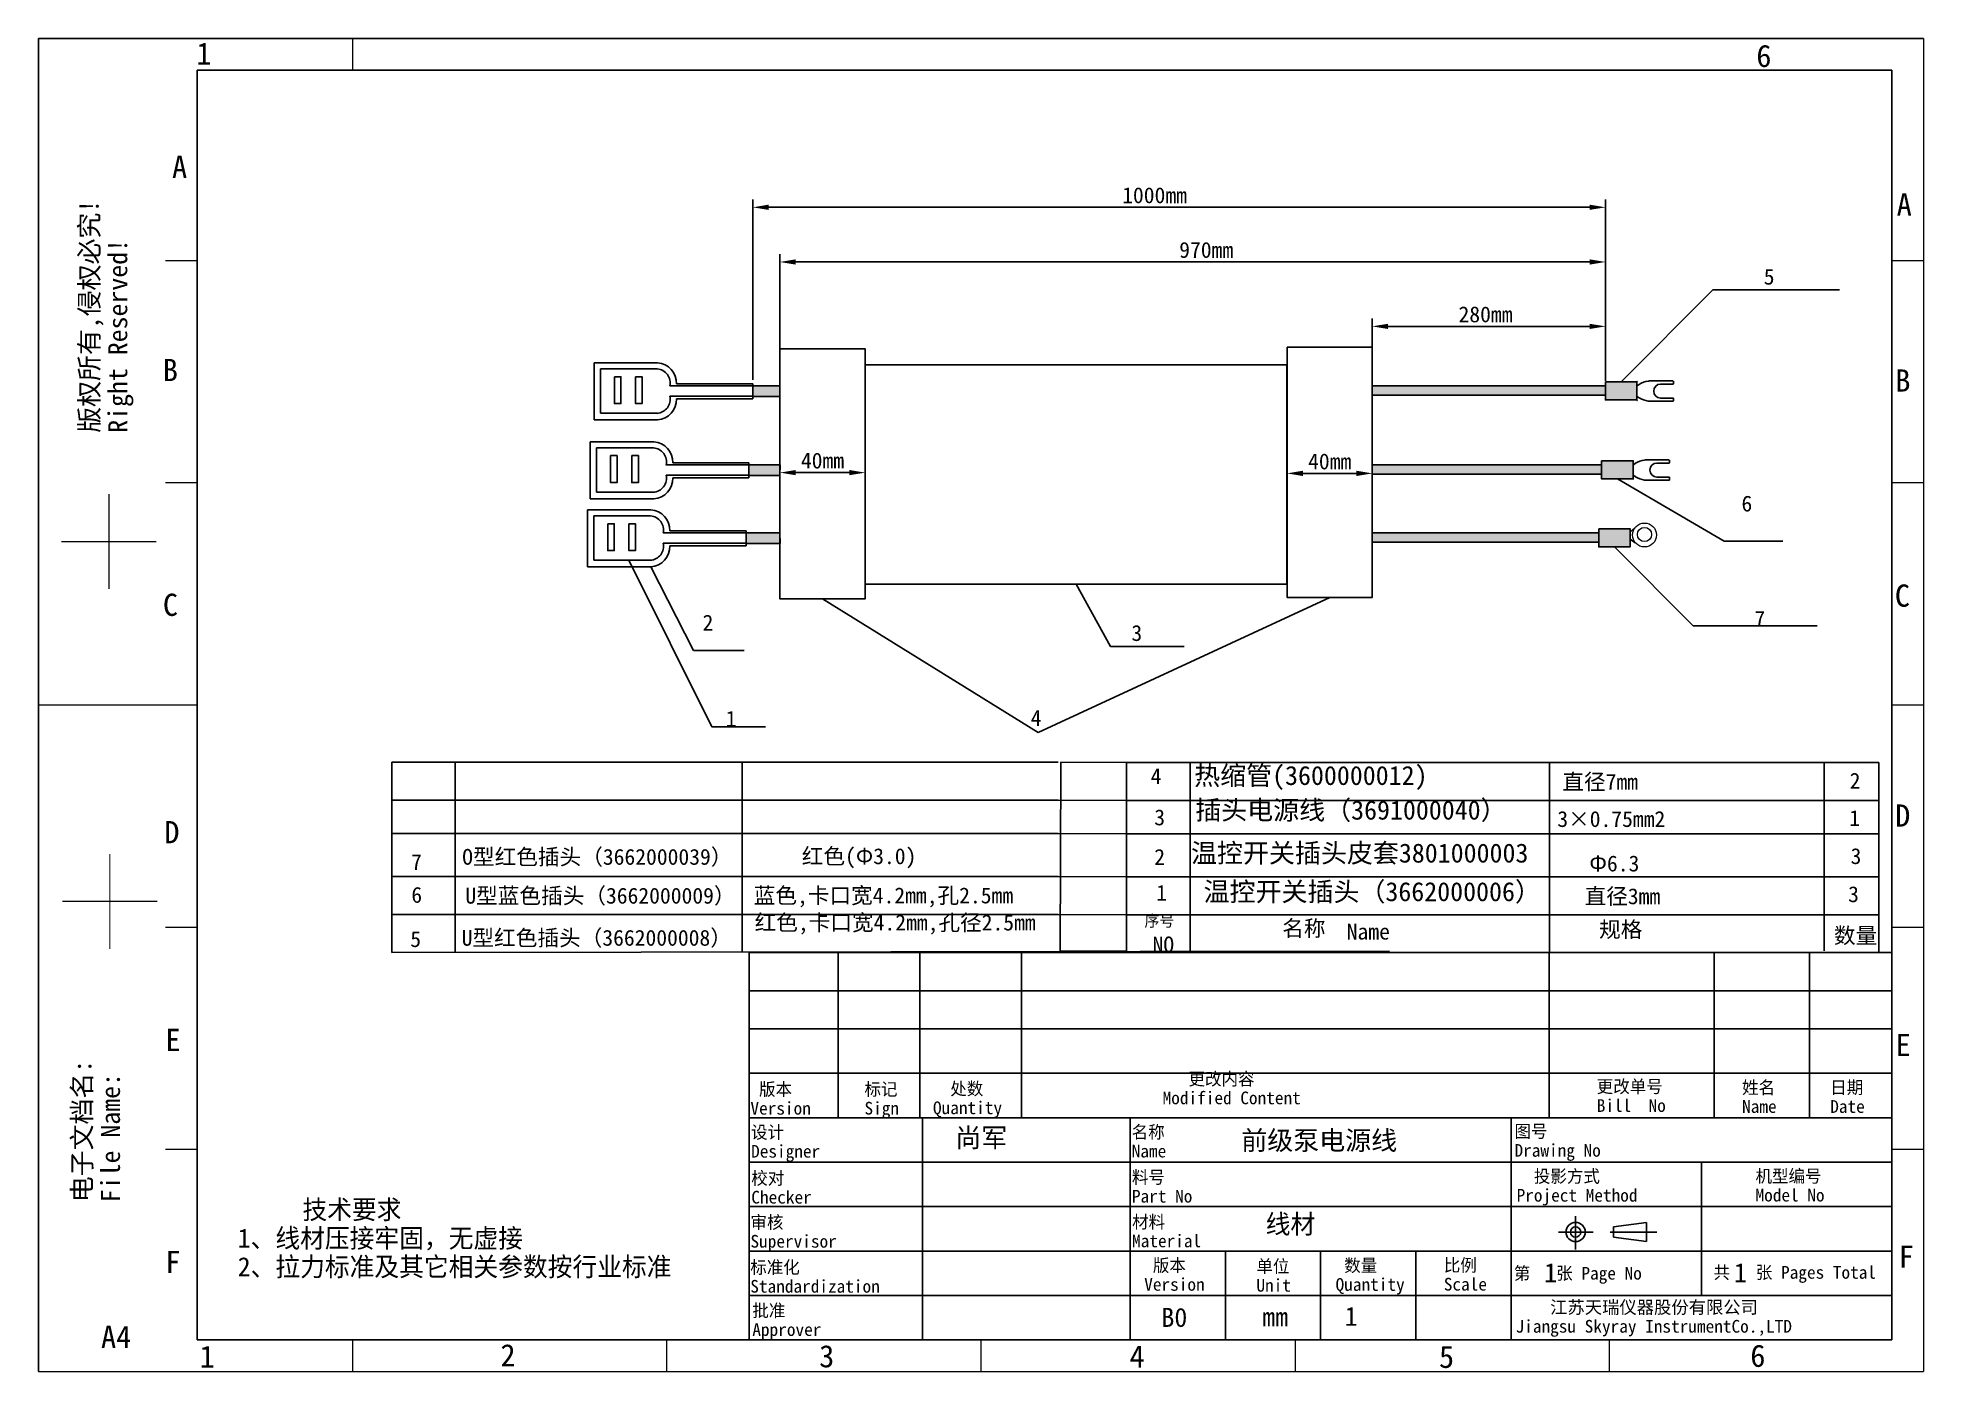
# Model space of a CAD drawing. Header units: millimetres. Extents: x 225 to 523, y 57 to 268.
import ezdxf

# ---------------------------------------------------------------- set-up
doc = ezdxf.new("R2010")
doc.units = ezdxf.units.MM
doc.layers.add('02___PRT_ALL_AXES', color=7, linetype='Continuous')
doc.styles.add('TEXTSTYLE_2', font='simfang_0.ttf')
doc.dimstyles.new('ISO-25', dxfattribs={"dimtxt": 2.5, "dimasz": 2.5, "dimexe": 1.25, "dimexo": 0.625, "dimtad": 1, "dimdsep": 46, "dimtxsty": 'Standard', "dimcen": 2.5, "dimadec": 0, "dimazin": 0, "dimtfac": 1, "dimtmove": 0, "dimatfit": 3, "dimfxl": 1, "dimarcsym": 0})

# ---------------------------------------------------------------- blocks, each defined once
blk = doc.blocks.new('*D3')
at = {"color": 0, "lineweight": -2}
for p, q in [((435.67, 217.79), (435.67, 223.36)), ((472.4, 214.63), (472.4, 223.36)), ((438.17, 222.11), (469.9, 222.11))]:
    blk.add_line(p, q, dxfattribs=at)
at = {"color": 0}
for points in [[(438.17, 222.52), (438.17, 221.69), (435.67, 222.11)], [(469.9, 222.52), (469.9, 221.69), (472.4, 222.11)]]:
    blk.add_solid(points, dxfattribs=at)
at = {"layer": 'Defpoints', "color": 0}
for p in [(472.4, 222.11), (435.67, 217.17), (472.4, 214.01)]:
    blk.add_point(p, dxfattribs=at)
at = {"color": 0, "insert": (453.51, 223.98), "char_height": 2.5, "attachment_point": 5}
blk.add_mtext('280mm', dxfattribs=at)
blk = doc.blocks.new('*D4')
at = {"color": 0, "lineweight": -2}
for p, q in [((342.35, 218.32), (342.35, 233.5)), ((344.85, 232.25), (469.9, 232.25)), ((472.4, 214.01), (472.4, 233.5))]:
    blk.add_line(p, q, dxfattribs=at)
at = {"color": 0}
for points in [[(344.85, 232.67), (344.85, 231.83), (342.35, 232.25)], [(469.9, 232.67), (469.9, 231.83), (472.4, 232.25)]]:
    blk.add_solid(points, dxfattribs=at)
at = {"layer": 'Defpoints', "color": 0}
for p in [(472.4, 232.25), (342.35, 217.7), (472.4, 213.38)]:
    blk.add_point(p, dxfattribs=at)
at = {"color": 0, "insert": (409.51, 234.13), "char_height": 2.5, "attachment_point": 5}
blk.add_mtext('970mm', dxfattribs=at)
blk = doc.blocks.new('*D5')
at = {"color": 0, "lineweight": -2}
for p, q in [((338.07, 213.66), (338.07, 242.11)), ((340.57, 240.86), (469.9, 240.86)), ((472.4, 213.55), (472.4, 242.11))]:
    blk.add_line(p, q, dxfattribs=at)
at = {"color": 0}
for points in [[(340.57, 241.28), (340.57, 240.45), (338.07, 240.86)], [(469.9, 241.28), (469.9, 240.45), (472.4, 240.86)]]:
    blk.add_solid(points, dxfattribs=at)
at = {"layer": 'Defpoints', "color": 0}
for p in [(472.4, 240.86), (338.07, 213.03), (472.4, 212.92)]:
    blk.add_point(p, dxfattribs=at)
at = {"color": 0, "insert": (401.37, 242.74), "char_height": 2.5, "attachment_point": 5}
blk.add_mtext('1000mm', dxfattribs=at)
blk = doc.blocks.new('*D7')
at = {"color": 0, "lineweight": -2}
for p, q in [((342.35, 199.5), (342.35, 200.32)), ((355.78, 199.5), (355.78, 200.32)), ((344.85, 199.07), (353.28, 199.07))]:
    blk.add_line(p, q, dxfattribs=at)
at = {"color": 0}
for points in [[(344.85, 199.49), (344.85, 198.66), (342.35, 199.07)], [(353.28, 199.49), (353.28, 198.66), (355.78, 199.07)]]:
    blk.add_solid(points, dxfattribs=at)
at = {"layer": 'Defpoints', "color": 0}
for p in [(342.35, 198.88), (355.78, 199.07), (355.78, 198.88)]:
    blk.add_point(p, dxfattribs=at)
at = {"color": 0, "insert": (349.06, 200.95), "char_height": 2.5, "attachment_point": 5}
blk.add_mtext('40mm', dxfattribs=at)
blk = doc.blocks.new('*D8')
at = {"color": 0, "lineweight": -2}
for p, q in [((435.67, 199.66), (435.67, 197.7)), ((422.25, 198.48), (422.25, 197.7)), ((424.75, 198.95), (433.17, 198.95))]:
    blk.add_line(p, q, dxfattribs=at)
at = {"color": 0}
for points in [[(424.75, 199.37), (424.75, 198.53), (422.25, 198.95)], [(433.17, 199.37), (433.17, 198.53), (435.67, 198.95)]]:
    blk.add_solid(points, dxfattribs=at)
at = {"layer": 'Defpoints', "color": 0}
for p in [(435.67, 200.29), (422.25, 199.11), (435.67, 198.95)]:
    blk.add_point(p, dxfattribs=at)
at = {"color": 0, "insert": (428.96, 200.82), "char_height": 2.5, "attachment_point": 5}
blk.add_mtext('40mm', dxfattribs=at)

msp = doc.modelspace()

# ---------------------------------------------------------------- hatches: boundary and pattern name
h = msp.add_hatch(color=256)
h.set_gradient(color1=(228, 7, 11), color2=(254, 230, 231), one_color=1, tint=0.95)
h.paths.add_polyline_path([(338.071, 212.719), (342.348, 212.719), (342.348, 211.067), (338.071, 211.067)])
h = msp.add_hatch(color=256)
h.set_gradient(color1=(228, 7, 11), color2=(254, 230, 231), one_color=1, tint=0.95)
h.paths.add_polyline_path([(435.673, 212.719), (472.4, 212.719), (472.4, 211.264), (435.673, 211.264)])
h = msp.add_hatch(color=256)
h.set_gradient(color1=(228, 7, 11), color2=(254, 230, 231), one_color=1, tint=0.95)
h.paths.add_polyline_path([(472.4, 213.384), (477.349, 213.384), (477.349, 210.515), (472.4, 210.515)])
h = msp.add_hatch(color=256)
h.set_gradient(color1=(228, 7, 11), color2=(254, 230, 231), one_color=1, tint=0.95)
h.paths.add_polyline_path([(337.473, 200.285), (342.398, 200.285), (342.338, 198.632), (337.473, 198.632)])
h = msp.add_hatch(color=256)
h.set_gradient(color2=(242, 242, 242), one_color=1, tint=0.95)
h.paths.add_polyline_path([(337.473, 200.285), (342.398, 200.285), (342.338, 198.632), (337.473, 198.632)])
h = msp.add_hatch(color=256)
h.set_gradient(color1=(228, 7, 11), color2=(254, 230, 231), one_color=1, tint=0.95)
h.paths.add_polyline_path([(435.673, 200.285), (471.802, 200.285), (471.802, 198.83), (435.673, 198.83)])
h = msp.add_hatch(color=256)
h.set_gradient(color2=(242, 242, 242), one_color=1, tint=0.95)
h.paths.add_polyline_path([(435.673, 200.285), (471.802, 200.285), (471.802, 198.83), (435.673, 198.83)])
h = msp.add_hatch(color=256)
h.set_gradient(color1=(0, 0, 255), color2=(229, 229, 255), one_color=1, tint=0.95)
h.paths.add_polyline_path([(471.802, 200.949), (476.751, 200.949), (476.751, 198.081), (471.802, 198.081)])
h = msp.add_hatch(color=256)
h.set_gradient(color1=(255, 0, 0), one_color=1, tint=1)
h.paths.add_polyline_path([(471.345, 190.232), (476.295, 190.232), (476.295, 187.364), (471.345, 187.364)])
h = msp.add_hatch(color=256)
h.set_gradient(color1=(230, 161, 0), color2=(255, 247, 229), one_color=1, tint=0.95)
h.paths.add_polyline_path([(337.016, 189.568), (342.363, 189.568), (342.393, 187.915), (337.016, 187.915)])
h = msp.add_hatch(color=256)
h.set_gradient(color1=(230, 161, 0), color2=(255, 247, 229), one_color=1, tint=0.95)
h.paths.add_polyline_path([(435.673, 189.568), (471.345, 189.568), (471.345, 188.113), (435.673, 188.113)])

# ---------------------------------------------------------------- linework, layer by layer
at = {"linetype": 'Continuous'}
for p, q in [((225.53, 57.469), (225.53, 267.469)), ((225.53, 267.469), (522.53, 267.469)), ((250.53, 62.469), (250.53, 262.469)), ((250.53, 262.469), (517.53, 262.469)), ((517.53, 62.469), (517.53, 262.469)), ((337.53, 62.469), (337.53, 123.469)), ((337.53, 123.469), (517.53, 123.469)), ((351.54, 97.469), (351.54, 123.469)), ((364.377, 97.469), (364.377, 123.469)), ((380.396, 97.469), (380.396, 123.469)), ((463.53, 97.469), (463.53, 123.469)), ((489.53, 97.469), (489.53, 123.469)), ((504.53, 97.469), (504.53, 123.469)), ((337.53, 117.469), (517.53, 117.469)), ((337.53, 111.469), (517.53, 111.469)), ((337.53, 104.469), (517.53, 104.469)), ((337.53, 97.469), (517.53, 97.469)), ((364.799, 62.469), (364.799, 97.469)), ((397.53, 62.469), (397.53, 97.469)), ((457.53, 62.469), (457.53, 97.469)), ((337.53, 90.469), (517.53, 90.469)), ((487.53, 69.469), (487.53, 90.469)), ((337.53, 83.469), (517.53, 83.469)), ((467.704, 81.96), (467.704, 76.68)), ((478.866, 80.967), (473.691, 80.263)), ((473.691, 80.263), (473.691, 78.65)), ((478.866, 80.967), (478.866, 77.946)), ((465.021, 79.456), (470.481, 79.456)), ((473.122, 79.456), (480.476, 79.456)), ((473.691, 78.65), (478.866, 77.946)), ((337.53, 76.469), (517.53, 76.469)), ((412.53, 62.469), (412.53, 76.469)), ((427.53, 62.469), (427.53, 76.469)), ((442.53, 62.469), (442.53, 76.469)), ((337.53, 69.469), (517.53, 69.469)), ((250.53, 62.469), (517.53, 62.469))]:
    msp.add_line(p, q, dxfattribs=at)
for p, q in [((474.874, 213.384), (489.34, 227.85)), ((489.34, 227.85), (509.281, 227.85)), ((313.071, 216.37), (313.071, 207.37)), ((313.071, 216.37), (323.071, 216.37)), ((314.071, 215.41), (314.071, 208.41)), ((314.071, 215.41), (323.032, 215.41)), ((338.071, 212.719), (324.988, 212.719)), ((338.071, 211.101), (325.022, 211.101)), ((338.071, 213.034), (326.071, 213.034)), ((338.071, 211.87), (338.071, 213.034)), ((338.071, 212.87), (338.071, 210.87)), ((338.071, 211.87), (338.071, 210.706)), ((314.071, 208.41), (323.071, 208.41)), ((338.071, 210.706), (326.071, 210.706)), ((313.071, 207.37), (323.071, 207.37)), ((312.473, 203.936), (312.473, 194.936)), ((312.473, 203.936), (322.473, 203.936)), ((313.473, 202.976), (313.473, 195.976)), ((313.473, 202.976), (322.434, 202.976)), ((337.473, 200.285), (324.391, 200.285)), ((337.473, 200.6), (325.473, 200.6)), ((337.473, 199.436), (337.473, 200.6)), ((337.473, 200.436), (337.473, 198.436)), ((337.473, 199.436), (337.473, 198.272)), ((337.473, 198.667), (324.425, 198.667)), ((337.473, 198.272), (325.473, 198.272)), ((474.277, 198.081), (491.094, 188.259)), ((312.016, 193.219), (312.016, 184.219)), ((312.016, 193.219), (322.016, 193.219)), ((312.473, 194.936), (322.473, 194.936)), ((313.473, 195.976), (322.473, 195.976)), ((313.016, 192.259), (313.016, 185.259)), ((313.016, 192.259), (321.978, 192.259)), ((337.016, 189.568), (323.934, 189.568)), ((337.016, 187.95), (323.968, 187.95)), ((337.016, 189.883), (325.016, 189.883)), ((337.016, 187.554), (325.016, 187.554)), ((337.016, 188.719), (337.016, 189.883)), ((337.016, 189.719), (337.016, 187.719)), ((337.016, 188.719), (337.016, 187.554)), ((473.82, 187.364), (486.234, 174.95)), ((491.094, 188.259), (500.372, 188.259)), ((313.016, 185.259), (322.016, 185.259)), ((318.563, 185.29), (331.607, 159.02)), ((312.016, 184.219), (322.016, 184.219)), ((322.016, 184.219), (328.728, 171.072)), ((389.006, 181.485), (394.406, 171.667)), ((349.062, 179.174), (383.043, 158.157)), ((383.043, 158.157), (428.96, 179.403)), ((486.234, 174.95), (505.774, 174.95)), ((328.728, 171.072), (336.704, 171.072)), ((394.406, 171.667), (406.023, 171.667)), ((331.607, 159.02), (340.074, 159.02)), ((386.617, 153.46), (396.97, 153.419)), ((386.191, 147.46), (396.97, 147.419)), ((281.185, 142.215), (386.194, 142.215)), ((386.194, 142.215), (396.97, 142.173)), ((396.964, 142.173), (515.46, 142.173)), ((386.191, 135.46), (396.97, 135.419)), ((386.191, 129.46), (396.97, 129.419)), ((438.384, 123.67), (281.191, 123.46)), ((386.505, 123.67), (396.97, 123.67))]:
    msp.add_line(p, q)
at = {"lineweight": 0}
msp.add_line((476.336, 189.793), (477.092, 190.44), dxfattribs=at)
at = {"color": 7, "linetype": 'Continuous'}
msp.add_line((477.111, 188.031), (476.295, 188.596), dxfattribs=at)
at = {"linetype": 'Continuous', "lineweight": -3}
for p, q in [((281.191, 153.46), (386.191, 153.46)), ((281.191, 123.46), (281.191, 153.46)), ((291.191, 123.46), (291.191, 153.46)), ((336.388, 123.46), (336.388, 153.46)), ((386.505, 123.67), (386.617, 153.46)), ((396.97, 153.419), (515.46, 153.419)), ((396.97, 123.419), (396.97, 153.419)), ((406.97, 123.419), (406.97, 153.419)), ((463.572, 123.419), (463.572, 153.419)), ((506.847, 123.738), (506.847, 153.419)), ((515.46, 123.419), (515.46, 153.419)), ((517.53, 123.469), (517.53, 153.469)), ((281.191, 147.46), (386.191, 147.46)), ((396.97, 147.419), (515.46, 147.419)), ((281.191, 135.46), (386.191, 135.46)), ((396.97, 135.419), (515.46, 135.419)), ((281.191, 129.46), (386.191, 129.46)), ((396.97, 129.419), (515.46, 129.419))]:
    msp.add_line(p, q, dxfattribs=at)
at = {"linetype": 'Continuous', "lineweight": 0}
msp.add_line((364.08, 123.67), (364.08, 123.67), dxfattribs=at)
at = {"linetype": 'Continuous', "const_width": 0.2}
for points in [[(275.03, 262.469), (275.03, 267.469)], [(522.53, 57.469), (522.53, 267.469)], [(250.53, 232.469), (245.53, 232.469)], [(517.53, 232.469), (522.53, 232.469)], [(250.53, 197.469), (245.53, 197.469)], [(517.53, 197.469), (522.53, 197.469)], [(236.646, 195.694), (236.646, 180.737)], [(229.168, 188.215), (244.124, 188.215)], [(250.53, 162.469), (225.53, 162.469)], [(517.53, 162.469), (522.53, 162.469)], [(236.793, 139.006), (236.793, 124.05)], [(229.315, 131.528), (244.271, 131.528)], [(250.53, 127.469), (245.53, 127.469)], [(517.53, 127.469), (522.53, 127.469)], [(250.53, 92.469), (245.53, 92.469)], [(517.53, 92.469), (522.53, 92.469)], [(275.03, 62.469), (275.03, 57.469)], [(324.53, 62.469), (324.53, 57.469)], [(374.03, 62.469), (374.03, 57.469)], [(423.53, 62.469), (423.53, 57.469)], [(473.03, 62.469), (473.03, 57.469)], [(225.53, 57.469), (522.53, 57.469)]]:
    msp.add_lwpolyline(points, dxfattribs=at)
for points in [[(342.348, 218.582), (355.775, 218.582), (355.775, 179.174), (342.348, 179.174)], [(422.246, 218.811), (435.673, 218.811), (435.673, 179.403), (422.246, 179.403)], [(316.27, 214.18), (317.303, 214.18), (317.303, 209.945), (316.27, 209.945)], [(319.618, 214.18), (320.65, 214.18), (320.65, 209.945), (319.618, 209.945)], [(355.775, 216.044), (422.236, 216.044), (422.236, 181.485), (355.775, 181.485)], [(338.071, 212.719), (342.348, 212.719), (342.348, 211.067), (338.071, 211.067)], [(435.673, 212.719), (472.4, 212.719), (472.4, 211.264), (435.673, 211.264)], [(472.4, 213.384), (477.349, 213.384), (477.349, 210.515), (472.4, 210.515)], [(315.673, 201.746), (316.705, 201.746), (316.705, 197.511), (315.673, 197.511)], [(319.02, 201.746), (320.053, 201.746), (320.053, 197.511), (319.02, 197.511)], [(337.473, 200.285), (342.398, 200.285), (342.338, 198.632), (337.473, 198.632)], [(435.673, 200.285), (471.802, 200.285), (471.802, 198.83), (435.673, 198.83)], [(471.802, 200.949), (476.751, 200.949), (476.751, 198.081), (471.802, 198.081)], [(315.216, 191.029), (316.249, 191.029), (316.249, 186.793), (315.216, 186.793)], [(318.563, 191.029), (319.596, 191.029), (319.596, 186.793), (318.563, 186.793)], [(471.345, 190.232), (476.295, 190.232), (476.295, 187.364), (471.345, 187.364)], [(337.016, 189.568), (342.363, 189.568), (342.393, 187.915), (337.016, 187.915)], [(435.673, 189.568), (471.345, 189.568), (471.345, 188.113), (435.673, 188.113)]]:
    msp.add_lwpolyline(points, close=True)
at = {"lineweight": 0}
for centre, radius in [((478.549, 189.247), 1.883), ((478.553, 189.324), 1.116)]:
    msp.add_circle(centre, radius, dxfattribs=at)
at = {"linetype": 'Continuous'}
for radius in [1.511, 0.807]:
    msp.add_circle((467.704, 79.456), radius, dxfattribs=at)
for centre, radius, start, end in [((322.844, 213.19), 2.229, 347.81502, 85.15584), ((322.844, 213.149), 3.229, 357.95912, 85.97572), ((322.844, 210.631), 2.229, 274.02428, 12.18498), ((322.844, 210.591), 3.229, 274.02428, 2.04088), ((322.246, 200.755), 2.229, 347.81502, 85.15584), ((322.246, 200.715), 3.229, 357.95912, 85.97572), ((322.246, 198.197), 2.229, 274.02428, 12.18498), ((322.246, 198.157), 3.229, 274.02428, 2.04088), ((321.79, 189.998), 3.229, 357.95912, 85.97572), ((321.79, 190.038), 2.229, 347.81502, 85.15584), ((321.79, 187.48), 2.229, 274.02428, 12.18498), ((321.79, 187.439), 3.229, 274.02428, 2.04088)]:
    msp.add_arc(centre, radius, start, end)
at = {"layer": '02___PRT_ALL_AXES', "color": 7, "linetype": 'Continuous'}
for p, q in [((477.723, 212.976), (477.4, 212.747)), ((477.723, 210.855), (477.4, 211.084)), ((479.268, 213.504), (479.241, 213.501)), ((479.317, 213.508), (479.3, 213.507)), ((479.339, 213.51), (479.317, 213.508)), ((479.356, 213.511), (479.339, 213.51)), ((479.374, 213.513), (479.356, 213.511)), ((479.394, 213.514), (479.374, 213.513)), ((479.411, 213.515), (479.394, 213.514)), ((479.411, 213.515), (483.05, 213.515)), ((479.412, 213.515), (479.411, 213.515)), ((479.411, 213.515), (479.411, 213.515)), ((481.1, 213.015), (483.05, 213.015)), ((483.1, 213.465), (483.1, 213.065)), ((479.208, 210.333), (479.238, 210.33)), ((479.238, 210.33), (479.263, 210.327)), ((479.263, 210.327), (479.284, 210.325)), ((479.284, 210.325), (479.302, 210.324)), ((479.302, 210.324), (479.324, 210.322)), ((479.324, 210.322), (479.343, 210.32)), ((479.343, 210.32), (479.362, 210.319)), ((479.362, 210.319), (479.383, 210.317)), ((479.383, 210.317), (479.4, 210.316)), ((479.4, 210.316), (479.412, 210.315)), ((483.05, 210.315), (479.412, 210.315)), ((483.05, 210.815), (481.1, 210.815)), ((483.1, 210.765), (483.1, 210.365)), ((477.125, 200.542), (476.803, 200.313)), ((478.67, 201.07), (478.644, 201.067)), ((478.719, 201.074), (478.702, 201.073)), ((478.741, 201.076), (478.719, 201.074)), ((478.758, 201.077), (478.741, 201.076)), ((478.776, 201.079), (478.758, 201.077)), ((478.796, 201.08), (478.776, 201.079)), ((478.813, 201.081), (478.796, 201.08)), ((478.814, 201.081), (478.813, 201.081)), ((478.814, 201.081), (482.452, 201.081)), ((478.814, 201.081), (478.814, 201.081)), ((480.502, 200.581), (482.452, 200.581)), ((482.502, 201.031), (482.502, 200.631)), ((477.125, 198.421), (476.803, 198.65)), ((478.611, 197.899), (478.641, 197.896)), ((478.641, 197.896), (478.666, 197.893)), ((478.666, 197.893), (478.687, 197.891)), ((478.687, 197.891), (478.704, 197.89)), ((478.704, 197.89), (478.727, 197.888)), ((478.727, 197.888), (478.745, 197.886)), ((478.745, 197.886), (478.764, 197.885)), ((478.764, 197.885), (478.785, 197.883)), ((478.785, 197.883), (478.802, 197.882)), ((478.802, 197.882), (478.814, 197.881)), ((482.452, 197.881), (478.814, 197.881)), ((482.452, 198.381), (480.502, 198.381)), ((482.502, 198.331), (482.502, 197.931))]:
    msp.add_line(p, q, dxfattribs=at)
for points in [[(479.152, 213.49), (478.765, 213.419), (478.401, 213.309), (478.055, 213.162), (477.723, 212.976)], [(479.241, 213.501), (479.21, 213.497), (479.192, 213.495), (479.173, 213.493), (479.152, 213.49)], [(479.3, 213.507), (479.279, 213.505), (479.268, 213.504)], [(479.152, 210.34), (478.765, 210.412), (478.401, 210.522), (478.055, 210.669), (477.723, 210.855)], [(479.152, 210.34), (479.172, 210.338), (479.191, 210.335), (479.208, 210.333)], [(478.554, 201.056), (478.168, 200.985), (477.803, 200.875), (477.457, 200.728), (477.125, 200.542)], [(478.644, 201.067), (478.612, 201.063), (478.594, 201.061), (478.575, 201.059), (478.554, 201.056)], [(478.702, 201.073), (478.682, 201.071), (478.67, 201.07)], [(478.554, 197.906), (478.168, 197.978), (477.803, 198.088), (477.457, 198.235), (477.125, 198.421)], [(478.554, 197.906), (478.574, 197.904), (478.593, 197.901), (478.611, 197.899)]]:
    msp.add_lwpolyline(points, dxfattribs=at)
for centre, radius, start, end in [((477.35, 213.365), 0.05, 0, 90), ((478.2, 212.715), 0.8, 177.74193, 180), ((478.2, 211.115), 0.8, 180, 182.25807), ((481.1, 211.915), 1.1, 90, 270), ((483.05, 213.065), 0.05, 270.0182, 360), ((477.35, 210.465), 0.05, 270, 0), ((483.05, 210.765), 0.05, 0, 90), ((483.05, 210.365), 0.05, 270.01848, 0), ((476.752, 200.931), 0.05, 0, 90), ((477.602, 200.281), 0.8, 177.74193, 180), ((480.502, 199.481), 1.1, 90, 270), ((482.452, 200.631), 0.05, 270.0182, 360), ((476.752, 198.031), 0.05, 270, 0), ((477.602, 198.681), 0.8, 180, 182.25807), ((482.452, 198.331), 0.05, 0, 90), ((482.452, 197.931), 0.05, 270.01848, 0)]:
    msp.add_arc(centre, radius, start, end, dxfattribs=at)

# ---------------------------------------------------------------- texts
at = {"linetype": 'Continuous', "char_height": 3.5, "line_spacing_factor": 0.9, "style": 'TEXTSTYLE_2'}
for s, insert, width, attachment_point in [('1', (250.407, 266.815), 2.42804, 1), ('6', (496.173, 266.46), 2.42804, 1), ('A', (248.969, 248.971), 2.42804, 3), ('A', (518.284, 243.057), 2.42804, 1), ('B', (245.134, 216.981), 2.42804, 1), ('B', (518.073, 215.326), 2.42804, 1), ('C', (517.993, 181.453), 2.42804, 1), ('C', (245.147, 180.003), 2.42804, 1), ('D\\P ', (518.052, 146.807), 2.42804, 1), ('D', (245.377, 144.191), 2.42804, 1), ('E', (245.55, 111.47), 2.42804, 1), ('E', (518.122, 110.662), 2.42804, 1), ('F', (518.596, 77.331), 2.42804, 1), ('F', (245.533, 76.484), 2.42804, 1), ('A4', (235.404, 64.699), 4.85609, 1), ('1', (250.922, 61.573), 2.42804, 1), ('2', (298.326, 61.798), 2.42804, 1), ('3', (348.532, 61.648), 2.42804, 1), ('4', (397.433, 61.601), 2.42804, 1), ('5', (446.18, 61.553), 2.42804, 1), ('6', (495.223, 61.719), 2.42804, 1)]:
    msp.add_mtext(s, dxfattribs=dict(at, insert=insert, width=width, attachment_point=attachment_point))
at = {"linetype": 'Continuous', "attachment_point": 1, "rotation": 90, "line_spacing_factor": 0.9, "style": 'TEXTSTYLE_2'}
for s, insert, char_height, width in [('版权所有,侵权必究!\\PRight Reserved!', (232.047, 205.344), 2.99125, 37.26366), ('电子文档名:\\PFile Name:', (230.9, 84.151), 2.9912, 22.77101)]:
    msp.add_mtext(s, dxfattribs=dict(at, insert=insert, char_height=char_height, width=width))
at = {"char_height": 2.5, "attachment_point": 1}
for s, insert, width in [('   \\P   5', (492.239, 235.354), 11.34659), (' \\P  6', (493.831, 199.62), 3.19488), ('2', (330.162, 176.693), 5.47568), (' \\P7', (495.876, 181.471), 13.16901), ('3', (397.724, 175.057), 8.29855), ('1', (333.82, 161.558), 6.25425), ('4', (381.861, 161.68), 6.38834), ('{\\fSimSun|b0|i0|c0|p2;4}', (400.755, 152.5), 5.40375), ('{\\fSimSun|b0|i0|c134|p2;直径\\fSimSun|b0|i0|c0|p2;7mm}', (465.613, 151.626), 24.62788), ('{\\fSimSun|b0|i0|c0|p2;3}', (401.325, 146.02), 4.48889), ('{\\f@SimSun|b0|i0|c0|p2;3×0.75mm2}', (464.824, 145.761), 42.69099), ('{\\fSimSun|b0|i0|c134|p2;O型红色插头（3662000039）}', (292.298, 139.804), 40.8876), ('{\\fSimSun|b0|i0|c134|p2;红色\\fSimSun|b0|i0|c0|p2;(Φ3.0)}', (345.796, 139.906), 19.27917), ('{\\fSimSun|b0|i0|c0|p2;2}', (401.325, 139.79), 4.48889), ('7', (284.249, 138.969), 7.83548), ('{\\fArial|b0|i0|c0|p34;Φ}6.3', (469.856, 138.759), 11.9417), ('6', (284.286, 133.817), 7.83548), ('{\\fSimSun|b0|i0|c0|p2;U\\fSimSun|b0|i0|c134|p2;型蓝色插头（3662000009）}', (292.79, 133.685), 40.8876), ('{\\fSimSun|b0|i0|c134|p2;蓝色\\fSimSun|b0|i0|c0|p2;,\\fSimSun|b0|i0|c134|p2;卡口宽\\fSimSun|b0|i0|c0|p2;4.2mm,\\fSimSun|b0|i0|c134|p2;孔\\fSimSun|b0|i0|c0|p2;2.5mm}', (338.224, 133.727), 44.91063), ('{\\fSimSun|b0|i0|c0|p2;1}', (401.615, 134.137), 4.48889), ('{\\fSimSun|b0|i0|c134|p2;直径3mm}', (469.111, 133.595), 16.4817), ('{\\fSimSun|b0|i0|c134|p2;红色\\fSimSun|b0|i0|c0|p2;,\\fSimSun|b0|i0|c134|p2;卡口宽\\fSimSun|b0|i0|c0|p2;4.2mm,\\fSimSun|b0|i0|c134|p2;孔径\\fSimSun|b0|i0|c0|p2;2.5mm}', (338.364, 129.46), 62.94938), ('5', (284.117, 126.847), 10), ('{\\fSimSun|b0|i0|c0|p2;U\\fSimSun|b0|i0|c134|p2;型红色插头（3662000008）}', (292.212, 127.053), 40.8876)]:
    msp.add_mtext(s, dxfattribs=dict(at, insert=insert, width=width))
at = {"linetype": 'Continuous', "attachment_point": 1, "line_spacing_factor": 0.9}
for s, insert, char_height, width in [('{\\fSimSun|b0|i0|c134|p2;热缩管(3600000012)}', (407.612, 152.87), 3, 44.47994), ('{\\fSimSun|b0|i0|c134|p2;插头电源线（3691000040）}', (407.784, 147.419), 3, 48.43142), ('{\\fSimSun|b0|i0|c134|p2;温控开关插头皮套3801000003}', (407.122, 140.653), 3, 63.05219), ('{\\fSimSun|b0|i0|c134|p2;温控开关插头（3662000006）}', (409.095, 134.571), 3, 51.36719), ('   更改内容\\PModified Content', (402.636, 104.583), 2, 45.80974), (' 版本\\PVersion', (337.705, 102.95), 2, 9.71218), ('标记\\PSign', (355.671, 102.96), 2, 10.61752), ('  处数\\PQuantity', (366.466, 103.031), 2, 14.09474), ('更改单号\\PBill  No', (471.034, 103.382), 2, 18.15195), ('姓名\\PName', (493.929, 103.229), 2, 5.54982), ('日期\\PDate', (507.816, 103.229), 2, 5.54982), ('设计\\PDesigner', (337.815, 96.177), 2, 11.09963), ('{\\fSimSun|b0|i0|c134|p2;尚军}', (369.981, 95.817), 3, 22.85978), ('名称\\PName', (397.771, 96.206), 2, 5.54982), ('{\\fSimSun|b0|i0|c134|p2;前级泵电源线}', (415.036, 95.391), 3, 42.22314), ('图号\\PDrawing No', (458.075, 96.322), 2, 23.83262), ('校对\\PChecker', (337.844, 88.943), 2, 9.71218), ('料号\\PPart No', (397.805, 89.099), 2, 9.71218), ('  投影方式\\PProject Method', (458.406, 89.246), 2, 29.17821), ('机型编号\\PModel No', (496.045, 89.271), 2, 11.09963), ('     技术要求\\P1、线材压接牢固，无虚接\\P2、拉力标准及其它相关参数按行业标准\\P ', (256.928, 84.496), 3, 72.65314), ('审核\\PSupervisor', (337.711, 82), 2, 13.87454), ('材料\\PMaterial', (397.832, 82.059), 2, 11.09963), ('线材', (418.878, 82.211), 3, 8.30258), ('标准化\\PStandardization', (337.68, 74.91), 2, 20.81181), (' 版本\\PVersion', (399.743, 75.211), 2, 9.71218), ('单位\\PUnit', (417.417, 75.066), 2, 5.54982), (' 数量\\PQuantity', (429.892, 75.197), 2, 11.09963), ('比例\\PScale', (446.938, 75.237), 2, 6.93727), ('1', (462.744, 74.554), 3, 2.08118), ('共   张 Pages Total', (489.422, 74.105), 2, 26.34686), ('1', (492.655, 74.554), 3, 2.08118), ('第   张 Page No', (457.973, 73.967), 2, 28.79031), ('批准\\PApprover', (338.004, 68.093), 2, 11.09963), ('    {\\fFangSong_GB2312|b0|i0|c134|p49;江苏天瑞仪器股份有限公司}\\PJiangsu Skyray InstrumentCo.,LTD', (458.248, 68.61), 2, 61.46143), ('B0', (402.451, 67.513), 3, 4.16236), ('mm', (418.336, 67.585), 3, 4.16236), ('1', (431.328, 67.686), 3, 2.08118)]:
    msp.add_mtext(s, dxfattribs=dict(at, insert=insert, char_height=char_height, width=width))
at = {"linetype": 'Continuous', "lineweight": -3, "char_height": 2.5, "attachment_point": 1}
for s, insert, width in [('{\\fSimSun|b0|i0|c134|p2;2}', (510.877, 151.785), 3.82703), ('{\\fSimSun|b0|i0|c0|p2;1}', (510.813, 145.919), 3.82703), ('{\\fSimSun|b0|i0|c134|p2;3}', (511.018, 139.919), 3.72973), ('{\\fSimSun|b0|i0|c0|p2;3}', (510.633, 133.919), 3.72973), ('{\\fSimSun|b0|i0|c0|p2;Name}', (431.643, 128.028), 6.81081), ('{\\fSimSun|b0|i0|c0|p2;NO}', (401.057, 126.004), 4.04324)]:
    msp.add_mtext(s, dxfattribs=dict(at, insert=insert, width=width))
at = {"color": 7, "linetype": 'Continuous', "lineweight": -3, "attachment_point": 1}
for s, insert, char_height, width in [('序号', (399.795, 129.368), 1.8, 9.69265), ('{\\fSimSun|b0|i0|c134|p2;名称}', (421.479, 128.551), 2.5, 11.06526), ('{\\fSimSun|b0|i0|c134|p2;规格}', (471.402, 128.371), 2.5, 12.06), ('{\\fSimSun|b0|i0|c134|p2;数量}', (508.402, 127.414), 2.5, 9.42222)]:
    msp.add_mtext(s, dxfattribs=dict(at, insert=insert, char_height=char_height, width=width))

# ---------------------------------------------------------------- dimensions: what is measured, and where the dimension line sits
for base, p1, p2, text, picture, middle in [((472.4, 240.864), (338.071, 213.034), (472.4, 212.925), '1000mm', '*D5', (401.37, 240.864)), ((472.4, 232.251), (342.348, 217.699), (472.4, 213.384), '970mm', '*D4', (409.508, 232.251)), ((472.4, 222.105), (435.673, 217.167), (472.4, 214.009), '280mm', '*D3', (453.509, 222.105)), ((355.775, 199.072), (342.348, 198.878), (355.775, 198.878), '40mm', '*D7', (349.062, 199.072)), ((435.673, 198.95), (422.246, 199.107), (435.673, 200.285), '40mm', '*D8', (428.96, 198.95))]:
    dim = msp.add_linear_dim(base=base, p1=p1, p2=p2, text=text, dimstyle='ISO-25')
    dim.commit()
    dim.dimension.update_dxf_attribs({"geometry": picture, "text_midpoint": middle, "dimtype": 160})

doc.saveas('drawing.dxf')
